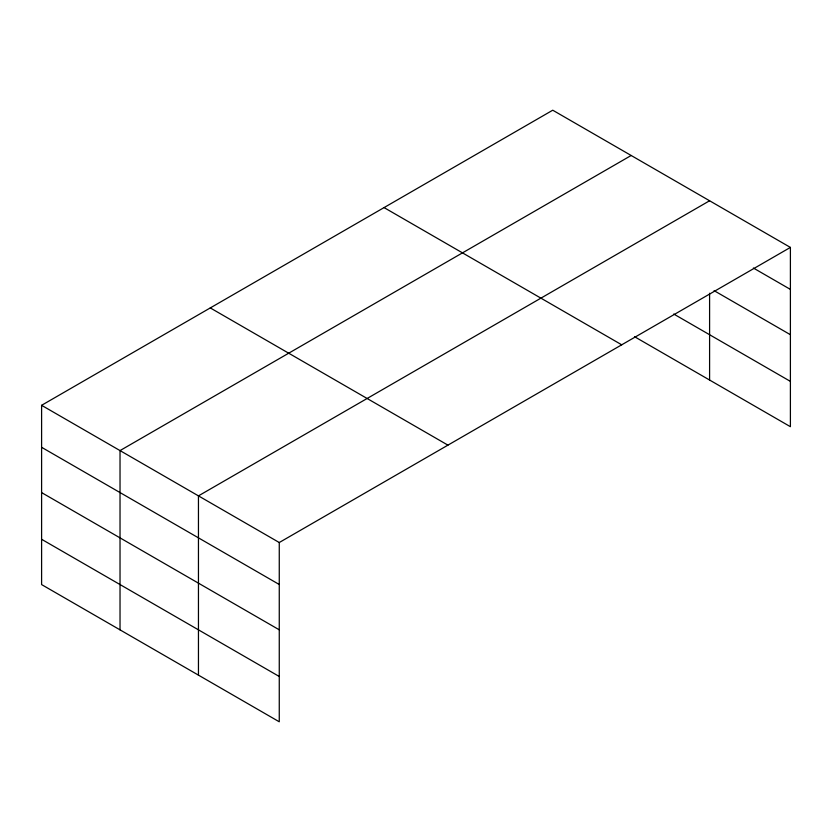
<?xml version="1.0" encoding="UTF-8"?>
<svg xmlns="http://www.w3.org/2000/svg" width="832" height="832" viewBox="0 0 832 832"><rect width="100%" height="100%" fill="white"/><g stroke="black" fill="none" stroke-linecap="round" stroke-linejoin="round"><path stroke-width="1.25" d="M790.4 247.416L552.739 110.209L41.6 405.309L41.6 584.584L279.261 721.791L279.261 542.526L790.4 247.416L790.4 426.691L634.535 336.7M631.166 155.49L120.026 450.59L120.026 629.866M709.592 200.762L198.453 495.872L198.453 675.137M753.366 268.018L790.4 289.401M714.085 290.649L790.4 334.703M673.743 314.028L790.4 381.378M384.062 207.594L621.722 344.802M210.278 307.923L447.938 445.141M41.6 405.309L279.261 542.526M41.6 447.294L279.261 584.501M41.6 492.596L279.261 629.814M41.6 539.282L279.261 676.489M709.592 293.238L709.592 380.037"/></g></svg>
